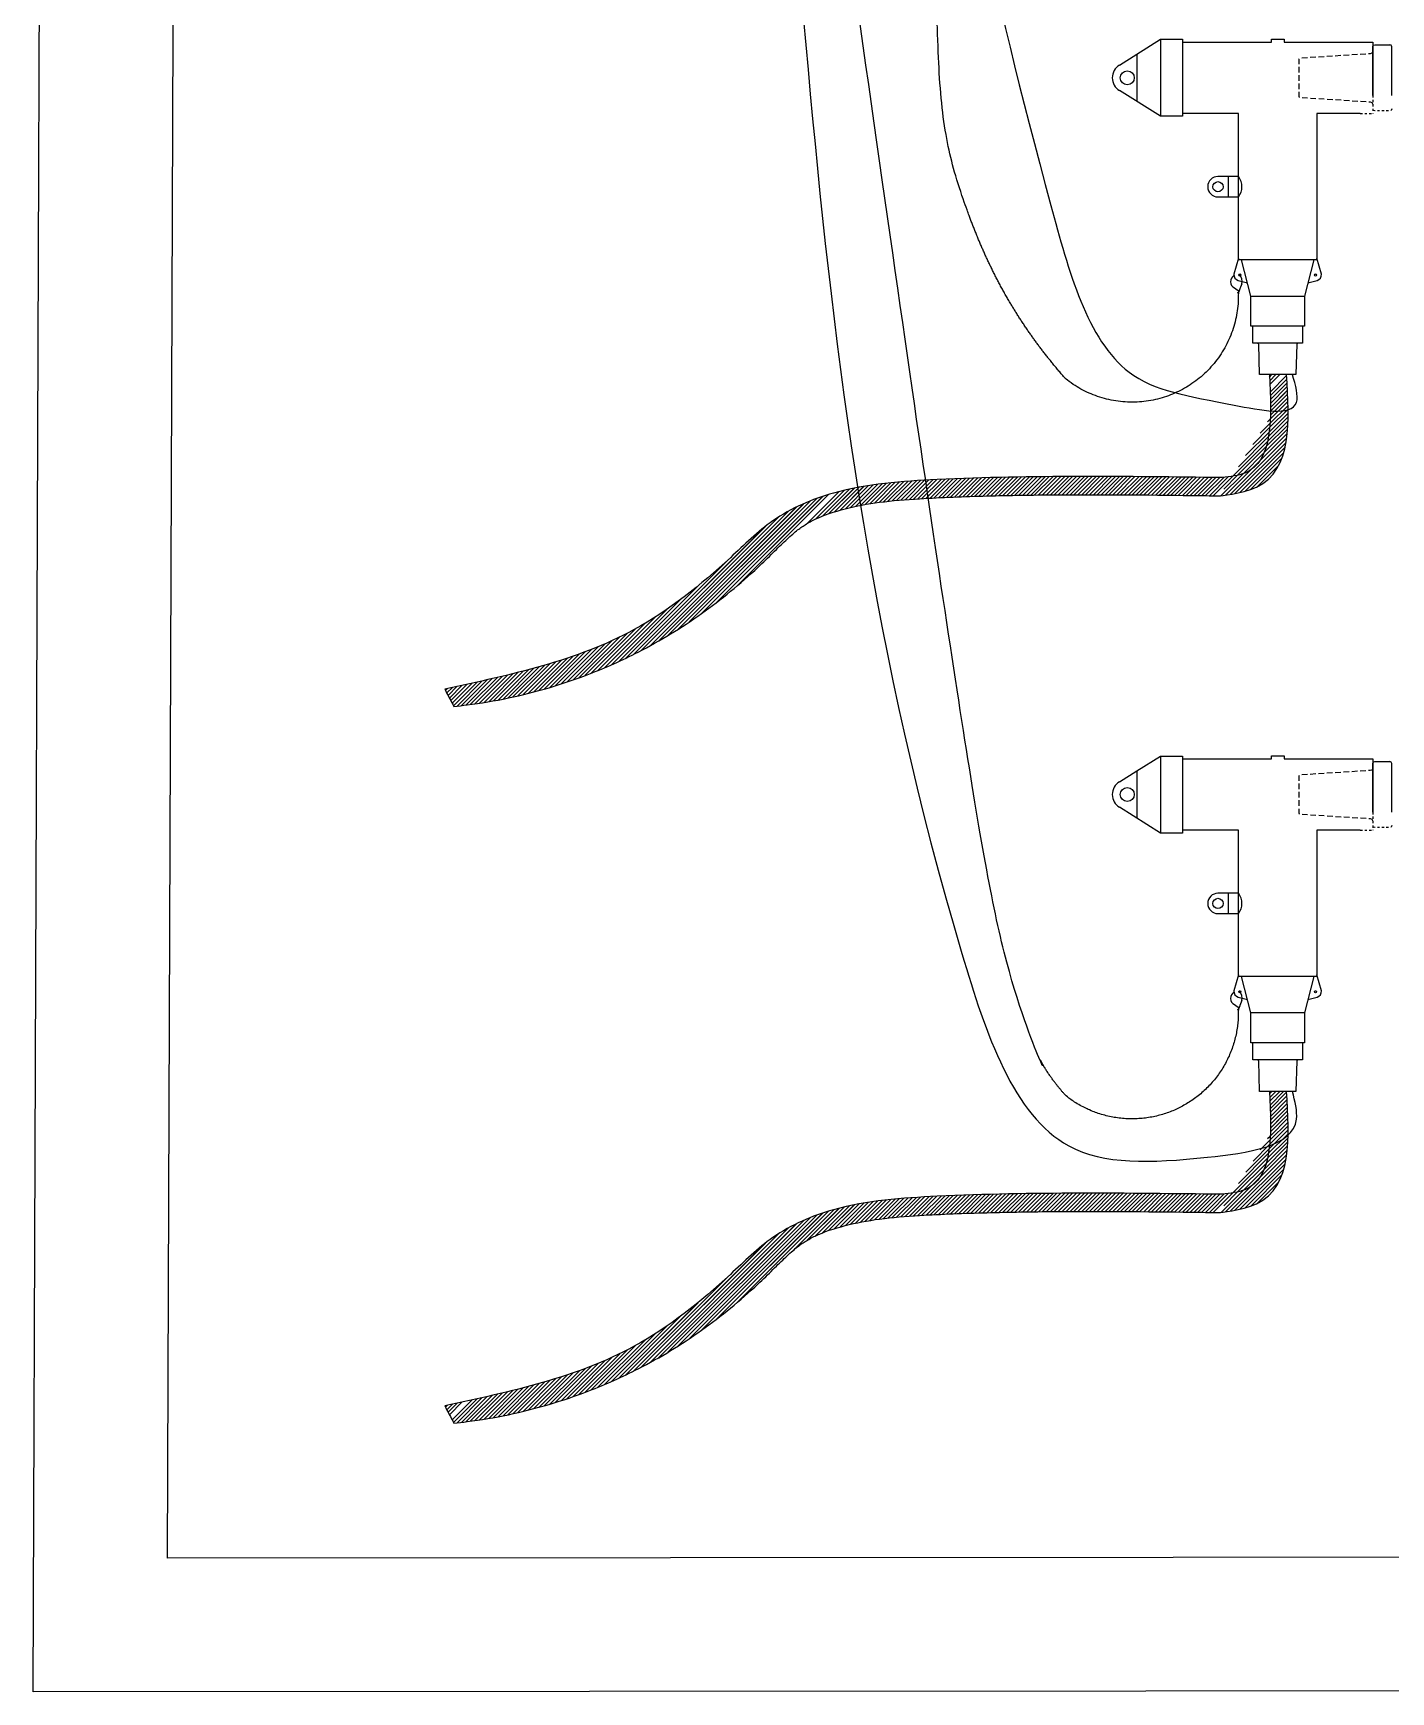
# Model space of a CAD drawing. Header units: feet. Extents: x -208 to 2089, y -974 to 342.
# Drawn here: x 679.6 to 740.5, y 136.9 to 211.4 of the extents above; entities that cross this region are included whole.
import ezdxf

# ---------------------------------------------------------------- set-up
doc = ezdxf.new("R2010")
doc.units = ezdxf.units.FT
doc.header["$MEASUREMENT"] = 0
doc.linetypes.add('HIDDEN', pattern=[0.375, 0.25, -0.125])
for name, color, linetype in [('CABLE', 2, 'Continuous'), ('E-DETL', 7, 'Continuous'), ('E-EQPM-ENCL', 8, 'Continuous'), ('E-EQPM-HRDW', 16, 'Continuous'), ('E-GRND', 3, 'Continuous'), ('G-ANNO-NONPLOT', 181, 'Continuous')]:
    doc.layers.add(name, color=color, linetype=linetype)
pattern_1 = [(45, (-6021041.410799135, -2130892.294714497), (-0.08750446417183527, 0.08750446417183527), [])]
pattern_2 = [(45, (-6021041.410799135, -2130924.459619669), (-0.08750446417183527, 0.08750446417183527), [])]

msp = doc.modelspace()

# ---------------------------------------------------------------- hatches: boundary and pattern name
at = {"layer": 'G-ANNO-NONPLOT', "true_color": 0xf8d731}
h = msp.add_hatch(dxfattribs=at)
h.set_pattern_fill('ANSI31', color=40, scale=0.9900000000000001)
h.set_pattern_definition(pattern_1)
edge = h.paths.add_edge_path()
edge.add_arc((734.1572522165761, 198.1935945874525), 3.371146855893491, 285.8633962950907, 300.136237764928)
edge.add_spline(control_points=[(735.8497628493742, 195.2781119718661), (735.9392435167492, 193.4600925193613), (735.8825885326178, 190.826518336728), (732.7930801239372, 190.5902509837856), (732.7930801239372, 190.5902509837856)], knot_values=[83.43145569272993, 83.43145569272993, 83.43145569272993, 83.43145569272993, 87.87574356637529, 89.95647029016055, 89.95647029016055, 89.95647029016055, 89.95647029016055], weights=[1, 1, 1, 1, 1], degree=3, periodic=0)
edge.add_spline(control_points=[(732.7930801239372, 190.5902509837856), (732.3810075408355, 190.5955376270672), (731.9693927772851, 190.6008182693718), (729.4968936181203, 190.631166532587), (727.447018174319, 190.6505108694059), (724.3890194919468, 190.6283714998958), (723.3724885432557, 190.6124808829722), (721.8518168310211, 190.5707350014222), (721.3456133537502, 190.5538356312995), (720.3345615899698, 190.5132220405599), (719.8267626677216, 190.4904177742524), (718.7138370879502, 190.4240399328505), (718.1146740651266, 190.3744925194865), (717.0021744993091, 190.2272270898779), (716.4861970086158, 190.1324793868212), (715.4995214928449, 189.8779522161444), (715.0422416020692, 189.7202827203532), (714.4927489504726, 189.4599619241876), (714.3425519371913, 189.3787461216075), (714.0684246484698, 189.2095442939994), (713.9499670153991, 189.1257342858685), (713.6656590447337, 188.8984910742824), (713.5041640362278, 188.7551898671759), (713.1524440300227, 188.4230193998178), (712.9623518473045, 188.2342874891569), (712.5466016389937, 187.8235477632356), (712.3159979245202, 187.5988841936437), (711.2873274850235, 186.6392631595468), (710.4411714979024, 185.9425208437701), (708.6496157039464, 184.6666234614772), (707.7006604716689, 184.0867344201056), (705.9905520098791, 183.2105640000177), (705.248847816004, 182.8791909827364), (703.319145193188, 182.1347497356569), (702.1098604713143, 181.7767398929668), (700.2666110506789, 181.3888556025436), (699.6472972415895, 181.2844444000607), (698.8286667483435, 181.180855488356), (698.631588836065, 181.1586915156317), (698.4346398281441, 181.139099848408)], knot_values=[0, 0, 0, 0, 1.248940863479177, 1.248940863479177, 7.510492271591446, 7.510492271591446, 10.64126797564758, 10.64126797564758, 12.20665582767566, 12.20665582767566, 13.77204367970373, 13.77204367970373, 15.77184317922644, 15.77184317922644, 17.66237193590699, 17.66237193590699, 19.55290069258755, 19.55290069258755, 20.34553650617276, 20.34553650617276, 21.13817231975798, 21.13817231975798, 21.99962579107284, 21.99962579107284, 22.86179158790927, 22.86179158790927, 23.72395738474571, 23.72395738474571, 26.70471573263455, 26.70471573263455, 29.68547408052339, 29.68547408052339, 31.86214855415614, 31.86214855415614, 35.23481619579239, 35.23481619579239, 36.92115001661051, 36.92115001661051, 37.45383673220445, 37.45383673220445, 37.45383673220445, 37.45383673220445], weights=[1, 1, 1, 1, 1, 1, 1, 1, 1, 1, 1, 1, 1, 1, 1, 1, 1, 1, 1, 1, 1, 1, 1, 1, 1, 1, 1, 1, 1, 1, 1, 1, 1, 1, 1, 1, 1, 1, 1, 1], degree=3, periodic=0)
edge.add_spline(control_points=[(698.4346398281441, 181.139099848408), (698.2968098547817, 181.3995171151569), (698.158979883282, 181.6599343819057), (698.0211499117822, 181.9203516477232)], knot_values=[37.45383673220445, 37.45383673220445, 37.45383673220445, 37.45383673220445, 38.45383673220445, 38.45383673220445, 38.45383673220445, 38.45383673220445], weights=[1, 1, 1, 1], degree=3, periodic=0)
edge.add_spline(control_points=[(698.0211499117822, 181.9203516477232), (700.982629237561, 182.5491033168023), (705.7278815376148, 183.5565678206717), (710.1847349720583, 187.1170141268035), (712.8016497817398, 189.6945056602804), (715.9752463361756, 191.0702835162615), (722.818041434376, 191.5365782160757), (728.6519065516577, 191.4622215614168), (732.914447815022, 191.4078925186282)], knot_values=[38.45383673220445, 38.45383673220445, 38.45383673220445, 38.45383673220445, 47.46530847609966, 52.8931430027568, 55.44213900193881, 58.48591759060378, 63.24841332338417, 76.16766898730667, 76.16766898730667, 76.16766898730667, 76.16766898730667], weights=[1, 1, 1, 1, 1, 1, 1, 1, 1], degree=3, periodic=0)
edge.add_spline(control_points=[(732.914447815022, 191.4078925186282), (733.28100119797, 191.4512525316773), (734.9431179043413, 191.6478661922251), (735.1139508018778, 193.4050102298593), (735.0787375083701, 194.9508340381531)], knot_values=[76.16766898730667, 76.16766898730667, 76.16766898730667, 76.16766898730667, 77.22583108524645, 80.96584840572132, 80.96584840572132, 80.96584840572132, 80.96584840572132], weights=[1, 1, 1, 1, 1], degree=3, periodic=0)
edge = h.paths.add_edge_path()
edge.add_spline(control_points=[(735.0787375074387, 194.9508340381531), (735.0707002886147, 195.3036588993368), (735.0538916968317, 195.6656624241245), (735.03708310598, 196.0276659484466)], knot_values=[80.96584840608911, 80.96584840608911, 80.96584840608911, 80.96584840608911, 81.81948456108434, 81.81948456108434, 81.81948456108434, 81.81948456108434], weights=[1, 1, 1, 1], degree=3, periodic=0)
edge.add_spline(control_points=[(735.03708310598, 196.0276659484466), (735.1124036096544, 196.0276659484466), (735.1877241133288, 196.0276659484466), (735.2630446170033, 196.0276659484466)], knot_values=[81.81948456108434, 81.81948456108434, 81.81948456108434, 81.81948456108434, 82.11226807174496, 82.11226807174496, 82.11226807174496, 82.11226807174496], weights=[1, 1, 1, 1], degree=3, periodic=0)
edge.add_spline(control_points=[(735.2630446170033, 196.0276659484466), (735.3417068038643, 196.0276659484466), (735.420368989794, 196.0276659484466), (735.4990311775864, 196.0276659484466)], knot_values=[82.11226807174496, 82.11226807174496, 82.11226807174496, 82.11226807174496, 82.4180412693049, 82.4180412693049, 82.4180412693049, 82.4180412693049], weights=[1, 1, 1, 1], degree=3, periodic=0)
edge.add_spline(control_points=[(735.4990311775864, 196.0276659484466), (735.5383622719482, 196.0276659484466), (735.5776933653788, 196.0276659484466), (735.617024457878, 196.0276659484466)], knot_values=[82.4180412693049, 82.4180412693049, 82.4180412693049, 82.4180412693049, 82.57092786788061, 82.57092786788061, 82.57092786788061, 82.57092786788061], weights=[1, 1, 1, 1], degree=3, periodic=0)
edge.add_spline(control_points=[(735.617024457878, 196.0276659484466), (735.6488102384419, 196.0276659484466), (735.6805960180745, 196.0276659484466), (735.7123817995698, 196.0276659484466)], knot_values=[82.57092786788061, 82.57092786788061, 82.57092786788061, 82.57092786788061, 82.69448456108434, 82.69448456108434, 82.69448456108434, 82.69448456108434], weights=[1, 1, 1, 1], degree=3, periodic=0)
edge.add_spline(control_points=[(735.7123817995698, 196.0276659484466), (735.7284603406251, 196.0276659484466), (735.7445388807491, 196.0276659484466), (735.7606174218045, 196.0276659484466)], knot_values=[82.69448456108434, 82.69448456108434, 82.69448456108434, 82.69448456108434, 82.75698456108434, 82.75698456108434, 82.75698456108434, 82.75698456108434], weights=[1, 1, 1, 1], degree=3, periodic=0)
edge.add_spline(control_points=[(735.7606174218045, 196.0276659484466), (735.7686566914008, 196.0276659484466), (735.7766959628598, 196.0276659484466), (735.7847352324561, 196.0276659484466)], knot_values=[82.75698456108434, 82.75698456108434, 82.75698456108434, 82.75698456108434, 82.78823456108434, 82.78823456108434, 82.78823456108434, 82.78823456108434], weights=[1, 1, 1, 1], degree=3, periodic=0)
edge.add_spline(control_points=[(735.7847352324561, 196.0276659484466), (735.7887548691169, 196.0276659484466), (735.7927745039151, 196.0276659484466), (735.7967941387133, 196.0276659484466)], knot_values=[82.78823456108434, 82.78823456108434, 82.78823456108434, 82.78823456108434, 82.80385956108434, 82.80385956108434, 82.80385956108434, 82.80385956108434], weights=[1, 1, 1, 1], degree=3, periodic=0)
edge.add_spline(control_points=[(735.8088515716181, 196.0276659484466), (735.8088520624251, 196.0276659484466), (735.8088525532321, 196.0276659484466), (735.8088530440391, 196.0276659484466), (735.8226918669925, 195.7792483795879), (735.8374415085227, 195.5284502608215), (735.8497628493742, 195.2781119718661)], knot_values=[82.8194826537357, 82.8194826537357, 82.8194826537357, 82.8194826537357, 82.81948456108434, 82.81948456108434, 82.81948456108434, 83.43145569272993, 83.43145569272993, 83.43145569272993, 83.43145569272993], weights=[1, 1, 1, 1, 1, 1, 1], degree=3, periodic=0)
edge.add_spline(control_points=[(735.8497628493742, 195.2781119718661), (735.9392435167492, 193.4600925193613), (735.8825885326178, 190.826518336728), (732.7930801239372, 190.5902509837856), (732.7930801239372, 190.5902509837856)], knot_values=[83.43145569272993, 83.43145569272993, 83.43145569272993, 83.43145569272993, 87.87574356637529, 89.95647029016055, 89.95647029016055, 89.95647029016055, 89.95647029016055], weights=[1, 1, 1, 1, 1], degree=3, periodic=0)
edge.add_arc((734.1572522165761, 198.1935945874525), 3.371146855971749, 285.8633962778754, 300.13623776492796, ccw=False)
h = msp.add_hatch(dxfattribs=at)
h.set_pattern_fill('ANSI31', color=40, scale=0.9900000000000001)
h.set_pattern_definition(pattern_1)
edge = h.paths.add_edge_path()
edge.add_spline(control_points=[(735.8497628493742, 195.2781119718661), (735.9392435167492, 193.4600925193613), (735.8825885326178, 190.826518336728), (732.7930801239372, 190.5902509837856), (732.7930801239372, 190.5902509837856)], knot_values=[83.43145569272993, 83.43145569272993, 83.43145569272993, 83.43145569272993, 87.87574356637529, 89.95647029016055, 89.95647029016055, 89.95647029016055, 89.95647029016055], weights=[1, 1, 1, 1, 1], degree=3, periodic=0)
edge.add_spline(control_points=[(732.7930801239372, 190.5902509837856), (732.3810075408355, 190.5955376270672), (731.9693927772851, 190.6008182693718), (729.4968936181203, 190.631166532587), (727.447018174319, 190.6505108694059), (724.3890194919468, 190.6283714998958), (723.3724885432557, 190.6124808829722), (721.8518168310211, 190.5707350014222), (721.3456133537502, 190.5538356312995), (720.3345615899698, 190.5132220405599), (719.8267626677216, 190.4904177742524), (718.7138370879502, 190.4240399328505), (718.1146740651266, 190.3744925194865), (717.0021744993091, 190.2272270898779), (716.4861970086158, 190.1324793868212), (715.4995214928449, 189.8779522161444), (715.0422416020692, 189.7202827203532), (714.4927489504726, 189.4599619241876), (714.3425519371913, 189.3787461216075), (714.0684246484698, 189.2095442939994), (713.9499670153991, 189.1257342858685), (713.6656590447337, 188.8984910742824), (713.5041640362278, 188.7551898671759), (713.1524440300227, 188.4230193998178), (712.9623518473045, 188.2342874891569), (712.5466016389937, 187.8235477632356), (712.3159979245202, 187.5988841936437), (711.2873274850235, 186.6392631595468), (710.4411714979024, 185.9425208437701), (708.6496157039464, 184.6666234614772), (707.7006604716689, 184.0867344201056), (705.9905520098791, 183.2105640000177), (705.248847816004, 182.8791909827364), (703.319145193188, 182.1347497356569), (702.1098604713143, 181.7767398929668), (700.2666110506789, 181.3888556025436), (699.6472972415895, 181.2844444000607), (698.8286667483435, 181.180855488356), (698.631588836065, 181.1586915156317), (698.4346398281441, 181.139099848408)], knot_values=[0, 0, 0, 0, 1.248940863479177, 1.248940863479177, 7.510492271591446, 7.510492271591446, 10.64126797564758, 10.64126797564758, 12.20665582767566, 12.20665582767566, 13.77204367970373, 13.77204367970373, 15.77184317922644, 15.77184317922644, 17.66237193590699, 17.66237193590699, 19.55290069258755, 19.55290069258755, 20.34553650617276, 20.34553650617276, 21.13817231975798, 21.13817231975798, 21.99962579107284, 21.99962579107284, 22.86179158790927, 22.86179158790927, 23.72395738474571, 23.72395738474571, 26.70471573263455, 26.70471573263455, 29.68547408052339, 29.68547408052339, 31.86214855415614, 31.86214855415614, 35.23481619579239, 35.23481619579239, 36.92115001661051, 36.92115001661051, 37.45383673220445, 37.45383673220445, 37.45383673220445, 37.45383673220445], weights=[1, 1, 1, 1, 1, 1, 1, 1, 1, 1, 1, 1, 1, 1, 1, 1, 1, 1, 1, 1, 1, 1, 1, 1, 1, 1, 1, 1, 1, 1, 1, 1, 1, 1, 1, 1, 1, 1, 1, 1], degree=3, periodic=0)
edge.add_spline(control_points=[(698.4346398281441, 181.139099848408), (698.2968098547817, 181.3995171151569), (698.158979883282, 181.6599343819057), (698.0211499117822, 181.9203516477232)], knot_values=[37.45383673220445, 37.45383673220445, 37.45383673220445, 37.45383673220445, 38.45383673220445, 38.45383673220445, 38.45383673220445, 38.45383673220445], weights=[1, 1, 1, 1], degree=3, periodic=0)
edge.add_spline(control_points=[(698.0211499117822, 181.9203516477232), (700.982629237561, 182.5491033168023), (705.7278815376148, 183.5565678206717), (710.1847349720583, 187.1170141268035), (712.7901070721955, 189.7060445770135), (715.9752463361756, 191.0702835162615), (722.818041434376, 191.5365782160757), (728.6519065516577, 191.4622215614168), (732.914447815022, 191.4078925186282)], knot_values=[38.45383673220445, 38.45383673220445, 38.45383673220445, 38.45383673220445, 47.46530847609966, 52.8931430027568, 55.44213900193881, 58.48591759060378, 63.24841332338417, 76.16766898730667, 76.16766898730667, 76.16766898730667, 76.16766898730667], weights=[1, 1, 1, 1, 1, 1, 1, 1, 1], degree=3, periodic=0)
edge.add_spline(control_points=[(732.914447815022, 191.4078925186282), (733.28100119797, 191.4512525316773), (734.9431179043413, 191.6478661922251), (735.1139508018778, 193.4050102298593), (735.0787375074387, 194.9508340381531)], knot_values=[76.16766898730667, 76.16766898730667, 76.16766898730667, 76.16766898730667, 77.22583108524645, 80.96584840608911, 80.96584840608911, 80.96584840608911, 80.96584840608911], weights=[1, 1, 1, 1, 1], degree=3, periodic=0)
edge.add_arc((734.1572522165761, 198.1935945874525), 3.371146855908663, 285.8633962778754, 300.136237764928)
h = msp.add_hatch(dxfattribs=at)
h.set_pattern_fill('ANSI31', color=40, scale=0.9900000000000001)
h.set_pattern_definition(pattern_2)
edge = h.paths.add_edge_path()
edge.add_arc((734.1572522165761, 166.0286894160768), 3.371146855893491, 285.8633962950907, 300.136237764928)
edge.add_spline(control_points=[(735.8497628493742, 163.113206800956), (735.9392435167492, 161.2951873484512), (735.8825885326178, 158.6616131653523), (732.7930801239372, 158.4253458128755), (732.7930801239372, 158.4253458128755)], knot_values=[83.43145569272993, 83.43145569272993, 83.43145569272993, 83.43145569272993, 87.87574356637529, 89.95647029016055, 89.95647029016055, 89.95647029016055, 89.95647029016055], weights=[1, 1, 1, 1, 1], degree=3, periodic=0)
edge.add_spline(control_points=[(732.7930801239372, 158.4253458128755), (732.3810075408355, 158.4306324561571), (731.9693927772851, 158.435913097996), (729.4968936181203, 158.466261361677), (727.447018174319, 158.4856056980302), (724.3890194919468, 158.4634663285201), (723.3724885432557, 158.4475757115965), (721.8518168310211, 158.4058298305122), (721.3456133537502, 158.3889304603895), (720.3345615899698, 158.3483168696498), (719.8267626677216, 158.3255126033423), (718.7138370879502, 158.2591347619405), (718.1146740651266, 158.2095873485764), (717.0021744993091, 158.0623219189679), (716.4861970086158, 157.9675742159111), (715.4995214928449, 157.7130470452344), (715.0422416020692, 157.5553775489775), (714.4927489504726, 157.2950567528119), (714.3425519371913, 157.2138409502318), (714.0684246484698, 157.0446391230894), (713.9499670153991, 156.9608291149584), (713.6656590447337, 156.7335859029067), (713.5041640362278, 156.5902846958002), (713.1524440300227, 156.2581142289077), (712.9623518473045, 156.0693823177812), (712.5466016389937, 155.6586425918599), (712.3159979245202, 155.433979022268), (711.2873274850235, 154.4743579881711), (710.4411714979024, 153.7776156723944), (708.6496157039464, 152.5017182905672), (707.7006604716689, 151.9218292491955), (705.9905520098791, 151.045658828642), (705.248847816004, 150.7142858118264), (703.319145193188, 149.9698445647468), (702.1098604713143, 149.6118347220568), (700.2666110506789, 149.2239504311679), (699.6472972415895, 149.119539228685), (698.8286667483435, 149.0159503174459), (698.631588836065, 148.9937863447217), (698.4346398281441, 148.974194677498)], knot_values=[0, 0, 0, 0, 1.248940863479177, 1.248940863479177, 7.510492271591446, 7.510492271591446, 10.64126797564758, 10.64126797564758, 12.20665582767566, 12.20665582767566, 13.77204367970373, 13.77204367970373, 15.77184317922644, 15.77184317922644, 17.66237193590699, 17.66237193590699, 19.55290069258755, 19.55290069258755, 20.34553650617276, 20.34553650617276, 21.13817231975798, 21.13817231975798, 21.99962579107284, 21.99962579107284, 22.86179158790927, 22.86179158790927, 23.72395738474571, 23.72395738474571, 26.70471573263455, 26.70471573263455, 29.68547408052339, 29.68547408052339, 31.86214855415614, 31.86214855415614, 35.23481619579239, 35.23481619579239, 36.92115001661051, 36.92115001661051, 37.45383673220445, 37.45383673220445, 37.45383673220445, 37.45383673220445], weights=[1, 1, 1, 1, 1, 1, 1, 1, 1, 1, 1, 1, 1, 1, 1, 1, 1, 1, 1, 1, 1, 1, 1, 1, 1, 1, 1, 1, 1, 1, 1, 1, 1, 1, 1, 1, 1, 1, 1, 1], degree=3, periodic=0)
edge.add_spline(control_points=[(698.4346398281441, 148.974194677498), (698.2968098547817, 149.2346119442468), (698.158979883282, 149.49502921053), (698.0211499117822, 149.7554464768132)], knot_values=[37.45383673220445, 37.45383673220445, 37.45383673220445, 37.45383673220445, 38.45383673220445, 38.45383673220445, 38.45383673220445, 38.45383673220445], weights=[1, 1, 1, 1], degree=3, periodic=0)
edge.add_spline(control_points=[(698.0211499117822, 149.7554464768132), (700.982629237561, 150.3841981458922), (705.7278815376148, 151.391662649296), (710.1847349720583, 154.9521089558934), (712.8016497817398, 157.5296004893703), (715.9752463361756, 158.9053783448858), (722.818041434376, 159.3716730451656), (728.6519065516577, 159.297316390041), (732.914447815022, 159.2429873472524)], knot_values=[38.45383673220445, 38.45383673220445, 38.45383673220445, 38.45383673220445, 47.46530847609966, 52.8931430027568, 55.44213900193881, 58.48591759060378, 63.24841332338417, 76.16766898730667, 76.16766898730667, 76.16766898730667, 76.16766898730667], weights=[1, 1, 1, 1, 1, 1, 1, 1, 1], degree=3, periodic=0)
edge.add_spline(control_points=[(732.914447815022, 159.2429873472524), (733.28100119797, 159.2863473607672), (734.9431179043413, 159.4829610208494), (735.1139508018778, 161.2401050584836), (735.0787375083701, 162.785928867243)], knot_values=[76.16766898730667, 76.16766898730667, 76.16766898730667, 76.16766898730667, 77.22583108524645, 80.96584840572132, 80.96584840572132, 80.96584840572132, 80.96584840572132], weights=[1, 1, 1, 1, 1], degree=3, periodic=0)
edge = h.paths.add_edge_path()
edge.add_spline(control_points=[(735.0787375074387, 162.785928867243), (735.0707002886147, 163.1387537284268), (735.0538916968317, 163.5007572527488), (735.03708310598, 163.8627607775366)], knot_values=[80.96584840608911, 80.96584840608911, 80.96584840608911, 80.96584840608911, 81.81948456108434, 81.81948456108434, 81.81948456108434, 81.81948456108434], weights=[1, 1, 1, 1], degree=3, periodic=0)
edge.add_spline(control_points=[(735.03708310598, 163.8627607775366), (735.1124036096544, 163.8627607775366), (735.1877241133288, 163.8627607775366), (735.2630446170033, 163.8627607775366)], knot_values=[81.81948456108434, 81.81948456108434, 81.81948456108434, 81.81948456108434, 82.11226807174496, 82.11226807174496, 82.11226807174496, 82.11226807174496], weights=[1, 1, 1, 1], degree=3, periodic=0)
edge.add_spline(control_points=[(735.2630446170033, 163.8627607775366), (735.3417068038643, 163.8627607775366), (735.420368989794, 163.8627607775366), (735.4990311775864, 163.8627607775366)], knot_values=[82.11226807174496, 82.11226807174496, 82.11226807174496, 82.11226807174496, 82.4180412693049, 82.4180412693049, 82.4180412693049, 82.4180412693049], weights=[1, 1, 1, 1], degree=3, periodic=0)
edge.add_spline(control_points=[(735.4990311775864, 163.8627607775366), (735.5383622719482, 163.8627607775366), (735.5776933653788, 163.8627607775366), (735.617024457878, 163.8627607775366)], knot_values=[82.4180412693049, 82.4180412693049, 82.4180412693049, 82.4180412693049, 82.57092786788061, 82.57092786788061, 82.57092786788061, 82.57092786788061], weights=[1, 1, 1, 1], degree=3, periodic=0)
edge.add_spline(control_points=[(735.617024457878, 163.8627607775366), (735.6488102384419, 163.8627607775366), (735.6805960180745, 163.8627607775366), (735.7123817995698, 163.8627607775366)], knot_values=[82.57092786788061, 82.57092786788061, 82.57092786788061, 82.57092786788061, 82.69448456108434, 82.69448456108434, 82.69448456108434, 82.69448456108434], weights=[1, 1, 1, 1], degree=3, periodic=0)
edge.add_spline(control_points=[(735.7123817995698, 163.8627607775366), (735.7284603406251, 163.8627607775366), (735.7445388807491, 163.8627607775366), (735.7606174218045, 163.8627607775366)], knot_values=[82.69448456108434, 82.69448456108434, 82.69448456108434, 82.69448456108434, 82.75698456108434, 82.75698456108434, 82.75698456108434, 82.75698456108434], weights=[1, 1, 1, 1], degree=3, periodic=0)
edge.add_spline(control_points=[(735.7606174218045, 163.8627607775366), (735.7686566914008, 163.8627607775366), (735.7766959628598, 163.8627607775366), (735.7847352324561, 163.8627607775366)], knot_values=[82.75698456108434, 82.75698456108434, 82.75698456108434, 82.75698456108434, 82.78823456108434, 82.78823456108434, 82.78823456108434, 82.78823456108434], weights=[1, 1, 1, 1], degree=3, periodic=0)
edge.add_spline(control_points=[(735.7847352324561, 163.8627607775366), (735.7887548691169, 163.8627607775366), (735.7927745039151, 163.8627607775366), (735.7967941387133, 163.8627607775366)], knot_values=[82.78823456108434, 82.78823456108434, 82.78823456108434, 82.78823456108434, 82.80385956108434, 82.80385956108434, 82.80385956108434, 82.80385956108434], weights=[1, 1, 1, 1], degree=3, periodic=0)
edge.add_spline(control_points=[(735.8088515716181, 163.8627607775366), (735.8088520624251, 163.8627607775366), (735.8088525532321, 163.8627607775366), (735.8088530440391, 163.8627607775366), (735.8226918669925, 163.6143432086778), (735.8374415085227, 163.3635450899114), (735.8497628493742, 163.113206800956)], knot_values=[82.8194826537357, 82.8194826537357, 82.8194826537357, 82.8194826537357, 82.81948456108434, 82.81948456108434, 82.81948456108434, 83.43145569272993, 83.43145569272993, 83.43145569272993, 83.43145569272993], weights=[1, 1, 1, 1, 1, 1, 1], degree=3, periodic=0)
edge.add_spline(control_points=[(735.8497628493742, 163.113206800956), (735.9392435167492, 161.2951873484512), (735.8825885326178, 158.6616131653523), (732.7930801239372, 158.4253458128755), (732.7930801239372, 158.4253458128755)], knot_values=[83.43145569272993, 83.43145569272993, 83.43145569272993, 83.43145569272993, 87.87574356637529, 89.95647029016055, 89.95647029016055, 89.95647029016055, 89.95647029016055], weights=[1, 1, 1, 1, 1], degree=3, periodic=0)
edge.add_arc((734.1572522165761, 166.0286894160768), 3.371146855971749, 285.8633962778754, 300.13623776492796, ccw=False)
h = msp.add_hatch(dxfattribs=at)
h.set_pattern_fill('ANSI31', color=40, scale=0.9900000000000001)
h.set_pattern_definition(pattern_2)
edge = h.paths.add_edge_path()
edge.add_spline(control_points=[(735.8497628493742, 163.113206800956), (735.9392435167492, 161.2951873484512), (735.8825885326178, 158.6616131653523), (732.7930801239372, 158.4253458128755), (732.7930801239372, 158.4253458128755)], knot_values=[83.43145569272993, 83.43145569272993, 83.43145569272993, 83.43145569272993, 87.87574356637529, 89.95647029016055, 89.95647029016055, 89.95647029016055, 89.95647029016055], weights=[1, 1, 1, 1, 1], degree=3, periodic=0)
edge.add_spline(control_points=[(732.7930801239372, 158.4253458128755), (732.3810075408355, 158.4306324561571), (731.9693927772851, 158.435913097996), (729.4968936181203, 158.466261361677), (727.447018174319, 158.4856056980302), (724.3890194919468, 158.4634663285201), (723.3724885432557, 158.4475757115965), (721.8518168310211, 158.4058298305122), (721.3456133537502, 158.3889304603895), (720.3345615899698, 158.3483168696498), (719.8267626677216, 158.3255126033423), (718.7138370879502, 158.2591347619405), (718.1146740651266, 158.2095873485764), (717.0021744993091, 158.0623219189679), (716.4861970086158, 157.9675742159111), (715.4995214928449, 157.7130470452344), (715.0422416020692, 157.5553775489775), (714.4927489504726, 157.2950567528119), (714.3425519371913, 157.2138409502318), (714.0684246484698, 157.0446391230894), (713.9499670153991, 156.9608291149584), (713.6656590447337, 156.7335859029067), (713.5041640362278, 156.5902846958002), (713.1524440300227, 156.2581142289077), (712.9623518473045, 156.0693823177812), (712.5466016389937, 155.6586425918599), (712.3159979245202, 155.433979022268), (711.2873274850235, 154.4743579881711), (710.4411714979024, 153.7776156723944), (708.6496157039464, 152.5017182905672), (707.7006604716689, 151.9218292491955), (705.9905520098791, 151.045658828642), (705.248847816004, 150.7142858118264), (703.319145193188, 149.9698445647468), (702.1098604713143, 149.6118347220568), (700.2666110506789, 149.2239504311679), (699.6472972415895, 149.119539228685), (698.8286667483435, 149.0159503174459), (698.631588836065, 148.9937863447217), (698.4346398281441, 148.974194677498)], knot_values=[0, 0, 0, 0, 1.248940863479177, 1.248940863479177, 7.510492271591446, 7.510492271591446, 10.64126797564758, 10.64126797564758, 12.20665582767566, 12.20665582767566, 13.77204367970373, 13.77204367970373, 15.77184317922644, 15.77184317922644, 17.66237193590699, 17.66237193590699, 19.55290069258755, 19.55290069258755, 20.34553650617276, 20.34553650617276, 21.13817231975798, 21.13817231975798, 21.99962579107284, 21.99962579107284, 22.86179158790927, 22.86179158790927, 23.72395738474571, 23.72395738474571, 26.70471573263455, 26.70471573263455, 29.68547408052339, 29.68547408052339, 31.86214855415614, 31.86214855415614, 35.23481619579239, 35.23481619579239, 36.92115001661051, 36.92115001661051, 37.45383673220445, 37.45383673220445, 37.45383673220445, 37.45383673220445], weights=[1, 1, 1, 1, 1, 1, 1, 1, 1, 1, 1, 1, 1, 1, 1, 1, 1, 1, 1, 1, 1, 1, 1, 1, 1, 1, 1, 1, 1, 1, 1, 1, 1, 1, 1, 1, 1, 1, 1, 1], degree=3, periodic=0)
edge.add_spline(control_points=[(698.4346398281441, 148.974194677498), (698.2968098547817, 149.2346119442468), (698.158979883282, 149.49502921053), (698.0211499117822, 149.7554464768132)], knot_values=[37.45383673220445, 37.45383673220445, 37.45383673220445, 37.45383673220445, 38.45383673220445, 38.45383673220445, 38.45383673220445, 38.45383673220445], weights=[1, 1, 1, 1], degree=3, periodic=0)
edge.add_spline(control_points=[(698.0211499117822, 149.7554464768132), (700.982629237561, 150.3841981458922), (705.7278815376148, 151.391662649296), (710.1847349720583, 154.9521089558934), (712.7901070721955, 157.5411394061034), (715.9752463361756, 158.9053783448858), (722.818041434376, 159.3716730451656), (728.6519065516577, 159.297316390041), (732.914447815022, 159.2429873472524)], knot_values=[38.45383673220445, 38.45383673220445, 38.45383673220445, 38.45383673220445, 47.46530847609966, 52.8931430027568, 55.44213900193881, 58.48591759060378, 63.24841332338417, 76.16766898730667, 76.16766898730667, 76.16766898730667, 76.16766898730667], weights=[1, 1, 1, 1, 1, 1, 1, 1, 1], degree=3, periodic=0)
edge.add_spline(control_points=[(732.914447815022, 159.2429873472524), (733.28100119797, 159.2863473607672), (734.9431179043413, 159.4829610208494), (735.1139508018778, 161.2401050584836), (735.0787375074387, 162.785928867243)], knot_values=[76.16766898730667, 76.16766898730667, 76.16766898730667, 76.16766898730667, 77.22583108524645, 80.96584840608911, 80.96584840608911, 80.96584840608911, 80.96584840608911], weights=[1, 1, 1, 1, 1], degree=3, periodic=0)
edge.add_arc((734.1572522165761, 166.0286894160768), 3.371146855908663, 285.8633962778754, 300.136237764928)

# ---------------------------------------------------------------- linework, layer by layer
at = {"layer": 'CABLE', "flags": 128}
for points in [[(733.4649976239116, 199.9213535375407), (733.7007573394612, 199.7592079112751), (733.6455130268396, 199.7703573177082), (733.6729644218967, 199.7420537289677), (733.6393631509081, 199.7490197102984), (733.6668266177685, 199.7207580077907), (733.6332132740454, 199.7276821028886), (733.660676741837, 199.6994204003809), (733.6270633971826, 199.7063444954788), (733.6545268649743, 199.6780827929711), (733.5838738846169, 199.6928121088517)], [(733.4649976239116, 167.7564483666306), (733.7007573394612, 167.5943027398994), (733.6455130268396, 167.6054521467981), (733.6729644218967, 167.5771485580576), (733.6393631509081, 167.5841145393883), (733.6668266177685, 167.5558528368806), (733.6332132740454, 167.5627769319785), (733.660676741837, 167.5345152290051), (733.6270633971826, 167.5414393241031), (733.6545268649743, 167.5131776215953), (733.5838738846169, 167.5279069379417)]]:
    msp.add_lwpolyline(points, dxfattribs=at)
at = {"layer": 'CABLE'}
for centre, radius, start, end in [((733.6062667154283, 200.2040071808246), 0.3159905665009947, 120.3840937059685, 243.444311530446), ((733.4650762592019, 200.2244753268992), 0.3521175017524268, 339.1882974764593, 55.46745718433921), ((733.6062667154283, 168.0391020094489), 0.3159905665009947, 120.3840937059685, 243.444311530446), ((733.4650762592019, 168.0595701555235), 0.3521175017524268, 339.1882974764593, 55.46745718433921)]:
    msp.add_arc(centre, radius, start, end, dxfattribs=at)
for points in [[(733.7942191957072, 167.934463551685), (733.7430778405205, 167.7987451930044), (733.6919364853338, 167.6630268324611), (733.6407951301471, 167.5273084737805), (733.6912854573264, 165.6178608671275), (732.7072331047193, 163.9807352120501), (730.9973058959977, 163.1294489060042), (729.287378687276, 162.2781625999583), (727.3879296890036, 162.4797387164531), (725.8947592860595, 163.6709488541333), (723.539043180509, 166.3550572474001), (722.4241862221197, 170.3184246778933), (711.7957588619129, 246.6602749633116), (709.9141139125959, 246.6443556439576), (709.9141139125959, 246.6443556439576), (709.9141139125959, 246.6443556439576), (709.9141139125959, 246.6443556439576)], [(733.7942191957072, 200.099368722595), (733.7430778405205, 199.9636503629831), (733.6919364853338, 199.8279320043025), (733.6407951301471, 199.6922136437593), (733.6912854573264, 197.7827660371063), (732.7072331047193, 196.1456403829602), (730.9973058959977, 195.2943540769143), (729.287378687276, 194.4430677708683), (727.3879296890036, 194.6446438882945), (725.8947592860595, 195.8358540250433), (723.539043180509, 198.5199624183101), (721.7670504523949, 202.1879839212147), (720.3744737318293, 206.7578203337712), (720.1036173848943, 211.2245089304147), (720.1036173848943, 215.9619051436407), (720.0243220514194, 247.5668460041729), (716.4649160763756, 246.6974203572122)]]:
    msp.add_rational_spline(points, [1, 1, 1, 1, 0.8954432943061843, 0.8954432943061843, 1, 0.8954432943061843, 0.8954432943061843, 1, 1, 1, 1, 1, 1, 1, 1], degree=3, knots=[0, 0, 0, 0, 1, 1, 1, 2.135306856282624, 2.135306856282624, 2.135306856282624, 3.270613712565249, 3.270613712565249, 3.270613712565249, 12.08576887015512, 16.28711443644615, 19.32462900149759, 22.41150447855201, 24.88665349782872, 24.88665349782872, 24.88665349782872, 24.88665349782872], dxfattribs=at)
for points in [[(732.7930801248685, 190.5902509842513), (732.3810075408355, 190.5955376275328), (731.9693927763537, 190.6008182693718), (729.4968936181203, 190.6311665330527), (727.447018174319, 190.6505108694059), (724.3890194928781, 190.6283714998958), (723.3724885432557, 190.6124808829722), (721.8518168310211, 190.5707350014222), (721.3456133528189, 190.5538356308339), (720.3345615899698, 190.5132220410255), (719.8267626686529, 190.4904177742524), (718.7138370870189, 190.4240399323849), (718.1146740651266, 190.3744925190208), (717.0021745002405, 190.2272270903436), (716.4861970095471, 190.1324793868212), (715.4995214937762, 189.8779522166101), (715.0422416030005, 189.7202827208189), (714.4927489495412, 189.4599619241876), (714.3425519371913, 189.3787461216075), (714.0684246494011, 189.2095442939994), (713.9499670153991, 189.1257342858685), (713.6656590438024, 188.8984910738168), (713.5041640362278, 188.7551898671759), (713.152444030954, 188.4230194002835), (712.9623518473045, 188.2342874896226), (712.5466016380624, 187.8235477632356), (712.3159979245202, 187.5988841936437), (711.2873274850235, 186.6392631590811), (710.441171496971, 185.9425208442358), (708.6496157048778, 184.6666234614772), (707.7006604707376, 184.0867344201056), (705.9905520098791, 183.2105640000177), (705.248847816004, 182.8791909827364), (703.319145193188, 182.1347497351912), (702.1098604722456, 181.7767398929668), (700.2666110506789, 181.3888556030092), (699.6472972406582, 181.284444399595), (698.8286667483435, 181.1808554888216), (698.6315888351337, 181.1586915156317), (698.4346398281441, 181.1390998479424), (698.296809855713, 181.3995171156225), (698.158979883282, 181.6599343814401), (698.0211499108509, 181.9203516472576), (700.982629237561, 182.5491033163366), (705.7278815376148, 183.5565678202061), (710.1847349720583, 187.1170141272692), (712.7901070712642, 189.7060445774791), (715.9752463361756, 191.0702835157958), (722.818041434376, 191.5365782160757), (728.6519065516577, 191.4622215614168), (732.9144478140906, 191.4078925181625), (733.2810011989013, 191.4512525316773), (735.2388223352418, 191.682845402926), (735.1275348065928, 194.0796243403552), (735.03708310598, 196.0276659489123), (735.2943397498266, 196.0276659489123), (735.5515963973985, 196.0276659489123), (735.8088530449704, 196.0276659489123), (735.9231928678737, 193.9751776777653), (736.1723487971858, 190.8486774903236), (732.7930801248685, 190.5902509842513), (732.7930801248685, 190.5902509842513)], [(732.7930801248685, 158.4253458124099), (732.3810075408355, 158.4306324556915), (731.9693927763537, 158.4359130975304), (729.4968936181203, 158.4662613612113), (727.447018174319, 158.4856056984959), (724.3890194928781, 158.4634663280544), (723.3724885432557, 158.4475757111309), (721.8518168310211, 158.4058298305122), (721.3456133528189, 158.3889304608551), (720.3345615899698, 158.3483168691841), (719.8267626686529, 158.3255126033423), (718.7138370870189, 158.2591347624061), (718.1146740651266, 158.2095873490421), (717.0021745002405, 158.0623219185022), (716.4861970095471, 157.9675742159111), (715.4995214937762, 157.7130470447687), (715.0422416030005, 157.5553775489775), (714.4927489495412, 157.2950567532775), (714.3425519371913, 157.2138409506974), (714.0684246494011, 157.0446391230894), (713.9499670153991, 156.9608291149584), (713.6656590438024, 156.7335859029067), (713.5041640362278, 156.5902846962658), (713.152444030954, 156.2581142284421), (712.9623518473045, 156.0693823177812), (712.5466016380624, 155.6586425923256), (712.3159979245202, 155.4339790218023), (711.2873274850235, 154.4743579881711), (710.441171496971, 153.7776156723944), (708.6496157048778, 152.5017182905672), (707.7006604707376, 151.9218292491955), (705.9905520098791, 151.0456588291077), (705.248847816004, 150.7142858118264), (703.319145193188, 149.9698445652125), (702.1098604722456, 149.6118347220568), (700.2666110506789, 149.2239504311679), (699.6472972406582, 149.119539228685), (698.8286667483435, 149.0159503169803), (698.6315888351337, 148.9937863447217), (698.4346398281441, 148.9741946779636), (698.296809855713, 149.2346119437811), (698.158979883282, 149.49502921053), (698.0211499108509, 149.7554464772788), (700.982629237561, 150.3841981463579), (705.7278815376148, 151.391662649296), (710.1847349720583, 154.9521089554278), (712.7901070712642, 157.5411394056378), (715.9752463361756, 158.9053783448858), (722.818041434376, 159.3716730451656), (728.6519065516577, 159.2973163895754), (732.9144478140906, 159.2429873472524), (733.2810011989013, 159.2863473607672), (735.2388223352418, 159.5179402310846), (735.1275348065928, 161.9147191703764), (735.03708310598, 163.8627607770709), (735.2943397498266, 163.8627607770709), (735.5515963973985, 163.8627607770709), (735.8088530449704, 163.8627607770709), (735.9231928678737, 161.8102725059239), (736.1723487971858, 158.6837723194135), (732.7930801248685, 158.4253458124099), (732.7930801248685, 158.4253458124099)]]:
    msp.add_open_spline(points, degree=3, knots=[0, 0, 0, 0, 1.248940863479177, 1.248940863479177, 7.510492271591446, 7.510492271591446, 10.64126797564758, 10.64126797564758, 12.20665582767566, 12.20665582767566, 13.77204367970373, 13.77204367970373, 15.77184317922644, 15.77184317922644, 17.66237193590699, 17.66237193590699, 19.55290069258755, 19.55290069258755, 20.34553650617276, 20.34553650617276, 21.13817231975798, 21.13817231975798, 21.99962579107284, 21.99962579107284, 22.86179158790927, 22.86179158790927, 23.72395738474571, 23.72395738474571, 26.70471573263455, 26.70471573263455, 29.68547408052339, 29.68547408052339, 31.86214855415614, 31.86214855415614, 35.23481619579239, 35.23481619579239, 36.92115001661051, 36.92115001661051, 37.45383673220445, 37.45383673220445, 37.45383673220445, 38.45383673220445, 38.45383673220445, 38.45383673220445, 47.46530847609966, 52.8931430027568, 55.44213900193881, 58.48591759060378, 63.24841332338417, 76.16766898730667, 76.16766898730667, 76.16766898730667, 77.22583108524645, 81.81948456108434, 81.81948456108434, 81.81948456108434, 82.81948456108434, 82.81948456108434, 82.81948456108434, 87.87574356637529, 89.95647029016055, 89.95647029016055, 89.95647029016055, 89.95647029016055], dxfattribs=at)
at = {"layer": 'E-DETL', "color": 41}
for p, q in [((729.0882561736316, 210.4127106004839), (730.1504067833112, 211.0758094628786)), ((730.1504067833112, 211.0758094628786), (731.1393153591589, 211.0758094628786)), ((730.1504067833112, 211.0758094628786), (730.1504067833112, 207.6224778843557)), ((731.1393153591589, 211.0758094628786), (731.1393153591589, 207.6224778843557)), ((731.1393153591589, 210.9502338007537), (735.1237221954898, 210.9502338007537)), ((735.1237221954898, 210.9502338007537), (735.1237221954898, 211.0862635215258)), ((735.1237221954898, 211.0862635215258), (735.6940555925057, 211.0862635215258)), ((735.6940555925057, 211.0862635215258), (735.6940555925057, 210.9502338007537)), ((735.6940555925057, 210.9502338007537), (739.6784624660895, 210.9502338007537)), ((739.6784624660895, 210.9502338007537), (739.6784624660895, 208.5603414172751)), ((728.3017513387413, 209.9216969906797), (729.0882561736316, 210.4127106004839)), ((729.0882561736316, 210.4127106004839), (729.0882561736316, 208.2855766014641)), ((730.1504067833112, 207.6224778843557), (728.3017513387413, 208.7765903565546)), ((733.645586428097, 207.7480535464806), (731.1393153591589, 207.7480535464806)), ((733.645586428097, 201.1762380985988), (733.645586428097, 207.7480535464806)), ((737.1721913803876, 207.7480535464806), (737.1721913803876, 201.1762380985988)), ((739.1152024351568, 207.7480535464806), (737.1721913803876, 207.7480535464806)), ((731.1393153591589, 207.6224778843557), (730.1504067833112, 207.6224778843557)), ((733.645586428097, 204.9201436768731), (732.7295905732126, 204.9201436768731)), ((733.1875885006548, 204.9201436768731), (733.1875885006548, 204.0041478224543)), ((732.7295905732126, 204.0041478224543), (733.645586428097, 204.0041478224543)), ((733.645586428097, 201.2578982114305), (733.4467687121169, 200.5379052930025)), ((737.1721913803876, 201.1762380985988), (733.645586428097, 201.1762380985988)), ((734.2054656556384, 199.554239562664), (733.7868590642274, 201.1762380985988)), ((737.0309187423945, 201.1762380985988), (736.61231216961, 199.554239562664)), ((737.3710090954364, 200.5379052930025), (737.1721913803876, 201.2578982114305)), ((733.6403750310228, 200.2553600533379), (734.0537074197591, 200.1454812762772)), ((736.7640703877942, 200.1454812762772), (737.1774027755991, 200.2553600533379)), ((734.2054656556384, 198.2043009045979), (734.2054656556384, 199.554239562664)), ((734.2054656556384, 199.554239562664), (736.61231216961, 199.554239562664)), ((736.61231216961, 199.554239562664), (736.61231216961, 198.2043009045979)), ((736.61231216961, 198.2043009045979), (734.2054656556384, 198.2043009045979)), ((734.2996474195779, 197.4403924373423), (734.2996474195779, 198.2043009045979)), ((736.518130387044, 198.2043009045979), (736.518130387044, 197.4403924373423)), ((736.518130387044, 197.4403924373423), (734.2996474195779, 197.4403924373423)), ((734.5560101772235, 197.3985130148453), (734.5089193031699, 197.4403924373423)), ((734.5978896895931, 196.0276659484466), (734.5560101772235, 197.3985130148453)), ((736.2617676117034, 197.3985130148453), (736.2198881170289, 196.0276659484466)), ((736.308858503452, 197.4403924373423), (736.2617676117034, 197.3985130148453)), ((736.2198881170289, 196.0276659484466), (734.5978896895931, 196.0276659484466)), ((729.0882561736316, 178.2478054291082), (730.1504067833112, 178.9109042915029)), ((730.1504067833112, 178.9109042915029), (730.1504067833112, 175.4575727134456)), ((730.1504067833112, 178.9109042915029), (731.1393153591589, 178.9109042915029)), ((731.1393153591589, 178.9109042915029), (731.1393153591589, 175.4575727134456)), ((731.1393153591589, 178.7853286298437), (735.1237221954898, 178.7853286298437)), ((735.1237221954898, 178.9213583506157), (735.6940555925057, 178.9213583506157)), ((735.1237221954898, 178.7853286298437), (735.1237221954898, 178.9213583506157)), ((735.6940555925057, 178.9213583506157), (735.6940555925057, 178.7853286298437)), ((735.6940555925057, 178.7853286298437), (739.6784624660895, 178.7853286298437)), ((739.6784624660895, 178.7853286298437), (739.6784624660895, 176.3954362458994)), ((728.3017513387413, 177.756791819304), (729.0882561736316, 178.2478054291082)), ((729.0882561736316, 178.2478054291082), (729.0882561736316, 176.1206714300884)), ((730.1504067833112, 175.4575727134456), (728.3017513387413, 176.6116851851789)), ((731.1393153591589, 175.4575727134456), (730.1504067833112, 175.4575727134456)), ((733.645586428097, 175.5831483751049), (731.1393153591589, 175.5831483751049)), ((733.645586428097, 169.0113329276887), (733.645586428097, 175.5831483751049)), ((739.1152024351568, 175.5831483751049), (737.1721913803876, 175.5831483751049)), ((737.1721913803876, 175.5831483751049), (737.1721913803876, 169.0113329276887)), ((733.645586428097, 172.755238505963), (732.7295905732126, 172.755238505963)), ((733.1875885006548, 172.755238505963), (733.1875885006548, 171.8392426515443)), ((732.7295905732126, 171.8392426515443), (733.645586428097, 171.8392426515443)), ((733.645586428097, 169.0929930400548), (733.4467687121169, 168.3730001220924)), ((737.1721913803876, 169.0113329276887), (733.645586428097, 169.0113329276887)), ((734.2054656556384, 167.3893343912882), (733.7868590642274, 169.0113329276887)), ((737.0309187423945, 169.0113329276887), (736.61231216961, 167.3893343912882)), ((737.3710090954364, 168.3730001220924), (737.1721913803876, 169.0929930400548)), ((733.6403750310228, 168.0904548819622), (734.0537074197591, 167.9805761053672)), ((736.7640703877942, 167.9805761053672), (737.1774027755991, 168.0904548819622)), ((734.2054656556384, 166.0393957332221), (734.2054656556384, 167.3893343912882)), ((736.61231216961, 167.3893343912882), (734.2054656556384, 167.3893343912882)), ((736.61231216961, 167.3893343912882), (736.61231216961, 166.0393957332221)), ((736.61231216961, 166.0393957332221), (734.2054656556384, 166.0393957332221)), ((734.2996474195779, 165.2754872659666), (734.2996474195779, 166.0393957332221)), ((736.518130387044, 166.0393957332221), (736.518130387044, 165.2754872659666)), ((736.518130387044, 165.2754872659666), (734.2996474195779, 165.2754872659666)), ((734.5560101772235, 165.2336078434696), (734.5089193031699, 165.2754872659666)), ((736.308858503452, 165.2754872659666), (736.2617676117034, 165.2336078434696)), ((734.5978896895931, 163.8627607775366), (734.5560101772235, 165.2336078434696)), ((736.2617676117034, 165.2336078434696), (736.2198881170289, 163.8627607775366)), ((736.2198881170289, 163.8627607775366), (734.5978896895931, 163.8627607775366))]:
    msp.add_line(p, q, dxfattribs=at)
at = {"layer": 'E-DETL', "color": 41, "linetype": 'HIDDEN', "ltscale": 0.25}
for p, q in [((739.6784624660895, 208.5603414172751), (739.6784624660895, 207.7480535464806)), ((739.1152024351568, 207.7480535464806), (739.6784624660895, 207.7480535464806)), ((739.6784624660895, 176.3954362458994), (739.6784624660895, 175.5831483751049)), ((739.1152024351568, 175.5831483751049), (739.6784624660895, 175.5831483751049))]:
    msp.add_line(p, q, dxfattribs=at)
at = {"layer": 'E-DETL', "color": 41, "linetype": 'Continuous', "flags": 128}
for points in [[(739.6784624660895, 208.5603414172751), (739.6784624660895, 210.7419118633939), (739.7008373363451, 210.8093060468768), (739.7682315184311, 210.8318157037234), (740.4421733504669, 210.8318157037234)], [(740.5319424028085, 208.5603414172751), (740.5319424028085, 210.7419118633939), (740.5095675344155, 210.8093060468768), (740.4421733504669, 210.8318157037234)], [(739.6784624660895, 176.3954362458994), (739.6784624660895, 178.5770066924838), (739.7008373363451, 178.6444008755011), (739.7682315184311, 178.6669105328133), (740.4421733504669, 178.6669105328133)], [(740.5319424028085, 176.3954362458994), (740.5319424028085, 178.5770066924838), (740.5095675344155, 178.6444008755011), (740.4421733504669, 178.6669105328133)]]:
    msp.add_lwpolyline(points, dxfattribs=at)
at = {"layer": 'E-DETL', "color": 9, "linetype": 'HIDDEN', "flags": 128}
for points in [[(739.6784624660895, 210.5397293143419), (739.6334431523965, 210.4499602620003), (739.5660489693792, 210.4274506046881), (736.3985223591835, 210.2252680551705), (736.3536378330127, 210.1803835289998), (736.3536378330127, 208.495528949376), (736.3985223591835, 208.4730192920638), (739.5660489693792, 208.2708367425462), (739.6334431523965, 208.2483270856997), (739.6784624660895, 208.1585580333581)], [(739.6784624660895, 178.3748241434319), (739.6334431523965, 178.2850550910903), (739.5660489693792, 178.2625454333124), (736.3985223591835, 178.0603628837948), (736.3536378330127, 178.015478357624), (736.3536378330127, 176.3306237780002), (736.3985223591835, 176.3081141211537), (739.5660489693792, 176.1059315716361), (739.6334431523965, 176.0834219143239), (739.6784624660895, 175.9936528619824)]]:
    msp.add_lwpolyline(points, dxfattribs=at)
at = {"layer": 'E-DETL', "color": 41, "linetype": 'HIDDEN', "ltscale": 0.25, "flags": 128}
for points in [[(740.5319424028085, 207.9563754838405), (740.5095675344155, 207.8889813003575), (740.4421733504669, 207.866471643511), (739.7682315184311, 207.866471643511), (739.7008373363451, 207.8889813003575), (739.6784624660895, 207.9563754838405)], [(740.5319424028085, 175.7914703124648), (740.5095675344155, 175.7240761294474), (740.4421733504669, 175.7015664721353), (739.7682315184311, 175.7015664721353), (739.7008373363451, 175.7240761294474), (739.6784624660895, 175.7914703124648)]]:
    msp.add_lwpolyline(points, dxfattribs=at)
at = {"layer": 'E-DETL', "color": 41}
for centre, radius in [((728.6591954332353, 209.3491436731515), 0.3139392318975229), ((732.7295905732126, 204.4621457498965), 0.2289989635269782), ((733.7103464872152, 200.4985771076267), 0.04837731161099608), ((737.1074313380332, 200.4985771076267), 0.04837731161099608), ((728.6591954332353, 177.1842385022414), 0.3139392318975229), ((732.7295905732126, 172.2972405785208), 0.2289989635269782), ((733.7103464872152, 168.3336719367167), 0.04837731161099608), ((737.1074313380332, 168.3336719367167), 0.04837731161099608)]:
    msp.add_circle(centre, radius, dxfattribs=at)
for centre, radius, start, end in [((728.6591953782872, 209.3491436489371), 0.6749693109216345, 121.9764602375346, 238.0235130565208), ((732.7295905732126, 204.4621457498965), 0.4579979270539574, 90, 270), ((733.071247318624, 204.4621457498965), 0.7345934338259636, 321.4299269244313, 38.57007307556869), ((733.7078557953746, 200.5092037398813), 0.2626599399451882, 173.7266101101371, 255.1130106203289), ((737.1099219041453, 200.5092037668896), 0.2626600445997193, 284.8869898138659, 6.273411890352554), ((728.6591953782872, 177.1842384775614), 0.6749693109216345, 121.9764602375346, 179.9999978655659), ((728.6591953782872, 177.1842385278528), 0.6749693109214976, 180.0000021344341, 238.0235397624654), ((732.7295905732126, 172.2972405785208), 0.4579979270539574, 90, 270), ((733.071247318624, 172.2972405785208), 0.7345934338259636, 321.4299269244313, 38.57007307556869), ((733.7078557953746, 168.3442985689712), 0.2626599399451882, 173.7266101101371, 255.1130106203289), ((737.1099219041453, 168.3442985959796), 0.2626600445997193, 284.8869898138659, 6.273411890352554)]:
    msp.add_arc(centre, radius, start, end, dxfattribs=at)
at = {"layer": 'E-EQPM-ENCL'}
for points in [[(680.0759010695429, 277.8518333974739), (804.9332027834416, 277.9213804085252), (804.4089974321932, 136.985998053055), (679.5516957192258, 136.916451041538)], [(686.053638116321, 271.855162137605), (798.9108319616453, 271.9180249450242), (798.4312603863464, 142.9826693124583), (685.5740665410221, 142.9198065050391)]]:
    msp.add_lwpolyline(points, close=True, dxfattribs=at)
at = {"layer": 'E-EQPM-HRDW'}
for points in [[(733.645586428097, 207.7480137794723), (731.1393153591589, 207.7480137794723)], [(733.645586428097, 175.5831086085623), (731.1393153591589, 175.5831086085623)]]:
    msp.add_lwpolyline(points, dxfattribs=at)
at = {"layer": 'E-GRND', "linetype": 'Continuous'}
for centre in [(733.4650762592019, 200.2244753268992), (733.4650762592019, 168.0595701555235)]:
    msp.add_arc(centre, 0.3521175017524268, 339.1882974764593, 55.46745718433921, dxfattribs=at)
at = {"layer": 'E-GRND'}
for points in [[(709.9379076267169, 246.4490574434844), (710.5990581958131, 242.8914151233134), (721.2347509561614, 170.0464842426104), (726.0315315107391, 161.4169297380818), (732.2647787182168, 160.9094689343569), (736.254235785319, 162.61647054781), (736.0709451659159, 163.8617092878071)], [(716.413316700472, 246.6960847754476), (717.4395131094889, 246.7134681730045), (721.1933935786174, 232.6503310263602), (725.2308607044206, 203.6216020811794), (728.7407053055749, 196.1381553704364), (733.4483005086468, 194.6632960238007), (736.254235785319, 194.7813757196514), (736.0709451659159, 196.0266144596485)]]:
    msp.add_spline(points, degree=3, dxfattribs=at)

doc.saveas('drawing.dxf')
